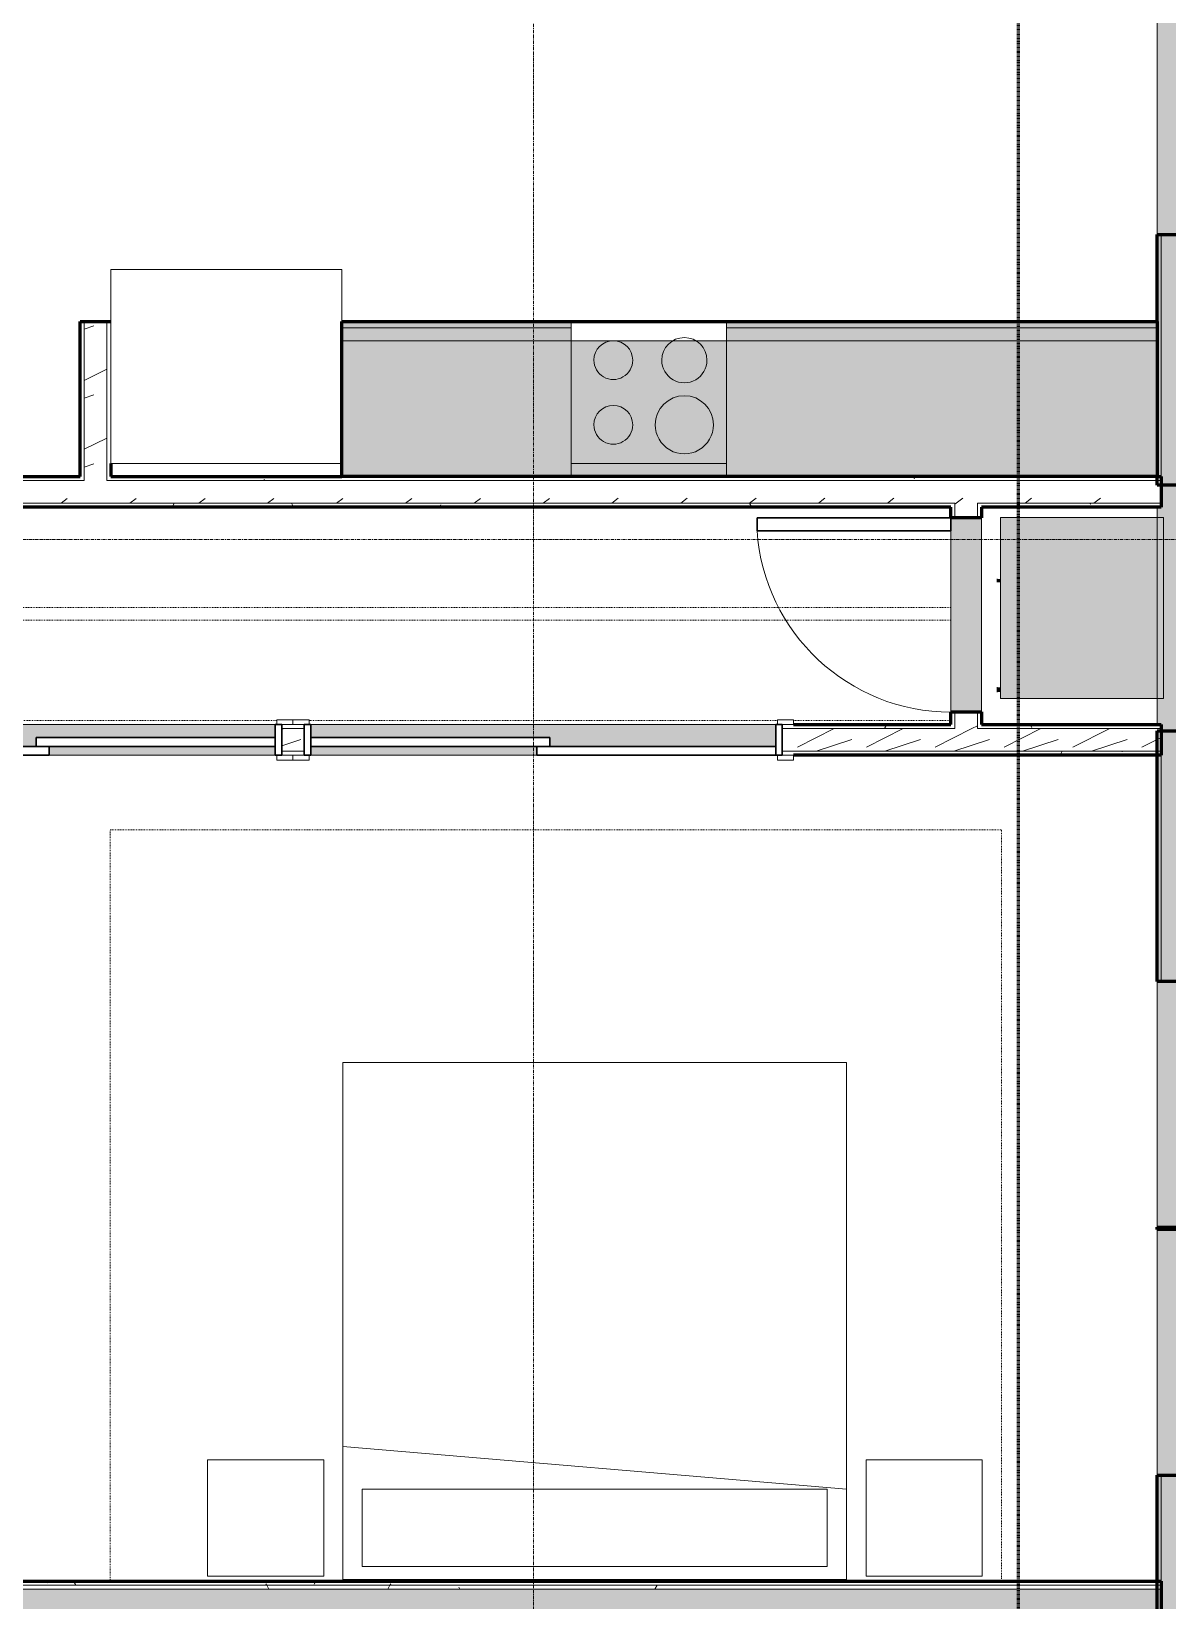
# Model space of a CAD drawing. Header units: inches. Extents: x -4061 to -1937, y 10959 to 12323.
# Drawn here: x -2251.1 to -2075.2, y 11683 to 11925.8 of the extents above; entities that cross this region are included whole.
import ezdxf

# ---------------------------------------------------------------- set-up
doc = ezdxf.new("R2010")
doc.units = ezdxf.units.IN
doc.header["$MEASUREMENT"] = 0
for name, pattern in [('Dash', [0.25, 0.125, -0.125]), ('Dash 1_16_', [0.125, 0.0625, -0.0625]), ('Grid Line 1_2_', [0.875, 0.5, -0.125, 0.125, -0.125])]:
    doc.linetypes.add(name, pattern=pattern)
for name, color, linetype, lineweight in [('0-1', 7, 'Continuous', 5), ('0-2', 250, 'Continuous', 9), ('A-DOOR-1', 250, 'Continuous', 9), ('A-DOOR-2', 50, 'Continuous', 30), ('A-DOOR-FRAM-1', 50, 'Continuous', 30), ('A-WALL', 113, 'Continuous', 18), ('A-WALL-1', 8, 'Continuous', 5), ('A-WALL-2', 10, 'Continuous', 60), ('A-WALL-3', 7, 'Continuous', 18), ('A-WALL-PATT-1', 250, 'Continuous', 9), ('A-WALL-PATT-2', 55, 'Continuous', 9), ('A-WALL-PATT-4', 53, 'Continuous', 9), ('A-WALL-PATT-6', 111, 'Continuous', 9), ('C-PROP-LINE-2', 91, 'Dash 1_16_', 60), ('I-FURN-1', 250, 'Continuous', 9), ('I-FURN-HDLN-1', 250, 'Dash', 9), ('I-WALL-2', 2, 'Continuous', 60), ('M-EQPM-1', 252, 'Continuous', 9), ('M-EQPM-2', 55, 'Continuous', 9), ('M-EQPM-3', 250, 'Continuous', 9), ('Q-CASE-1', 53, 'Continuous', 9), ('Q-CASE-2', 10, 'Continuous', 60), ('Q-CASE-3', 250, 'Continuous', 9), ('Q-CASE-HDLN-1', 250, 'Dash', 9), ('Q-SPCQ-1', 250, 'Continuous', 9), ('S-GRID-1', 1, 'Grid Line 1_2_', 9)]:
    doc.layers.add(name, color=color, linetype=linetype, lineweight=lineweight)
pattern_1 = [(0, (0, 0), (20.48, 5.12), [0.845, -14.515, 0.845, -14.515, -81.92]), (0, (0, 0), (20.48, 5.12), [-30.72, 0.845, -29.875, 0.845, -14.515, -35.84]), (0, (0, 0), (20.48, 5.12), [-76.8, 0.845, -9.395, 0.845, -24.755]), (120, (7.68, 2.56), (-14.67405, 15.1762003), [0.845, -14.515, 0.845, -14.515, -81.92]), (120, (7.68, 2.56), (-14.67405, 15.1762003), [-30.72, 0.845, -29.875, 0.845, -14.515, -35.84]), (120, (7.68, 2.56), (-14.67405, 15.1762003), [-76.8, 0.845, -9.395, 0.845, -24.755]), (240, (10.24, 12.8), (-5.80595, -20.2962003), [0.845, -14.515, 0.845, -14.515, -81.92]), (240, (10.24, 12.8), (-5.80595, -20.2962003), [-30.72, 0.845, -29.875, 0.845, -14.515, -35.84]), (240, (10.24, 12.8), (-5.80595, -20.2962003), [-76.8, 0.845, -9.395, 0.845, -24.755])]
pattern_2 = [(216.87, (4.265, 10.662), (31.9871619, 21.32545714), [5.331, -47.981]), (206.565, (10.662, 7.464), (-10.662476, -10.6620098), [11.921, -11.921]), (198.435, (10.662, 2.132), (-21.32449365, -10.6625869), [6.744, -26.974])]
pattern_3 = [(161.57, (0.32, 0.32), (-2.560496185, -0.000537386), [0, -18.214, 2.022, 0]), (18.43, (-0.32, 0.32), (-2.560496185, 0.000537386), [0, -18.214, 2.022, 0]), (108.43, (0.32, 0.32), (1.27922091, -6.400876726), [6.07, -14.166]), (71.57, (-0.32, 0.32), (1.27922091, 6.400876726), [6.07, -14.166])]

# ---------------------------------------------------------------- blocks, each defined once
blk = doc.blocks.new('HVAC_SPVU_AlliedAir_MGE4 - HVAC_SPVU_AlliedAir_MGE4-2201356-ENLARGED RCP - 2ND FLOOR PLAN - EAST')
at = {"layer": 'M-EQPM-1'}
for points in [[(-14, -10.99), (-14, -12.13), (14, -12.13), (14, 12.12), (-14, 12.12), (-14, 4.34)], [(-14, -13.13), (14, -13.13), (14, -12.13), (-14, -12.13)]]:
    blk.add_hatch(color=256, dxfattribs=at).paths.add_polyline_path(points, flags=0)
at = {"layer": 'M-EQPM-2'}
for points in [[(-13, 12.12), (-12.25, 12.12), (-12.26, 12.63), (-13, 12.63)], [(4, 12.12), (4.5, 12.12), (4.49, 12.63), (4, 12.63)]]:
    blk.add_hatch(color=256, dxfattribs=at).paths.add_polyline_path(points, flags=0)
at = {"layer": 'M-EQPM-3'}
for p, q in [((-12.25, 12.63), (-13, 12.63)), ((4.5, 12.63), (4, 12.63)), ((-14, 12.12), (-14, -12.13)), ((14, 12.12), (-14, 12.12)), ((14, -12.13), (14, 12.12)), ((14, -12.13), (-14, -12.13)), ((-14, -12.13), (-14, -13.13)), ((14, -13.13), (14, -12.13)), ((-14, -13.13), (14, -13.13))]:
    blk.add_line(p, q, dxfattribs=at)
blk = doc.blocks.new('Single-Flush - 30_ x 80_-1420870-ENLARGED RCP - 2ND FLOOR PLAN - EAST')
at = {"layer": 'A-DOOR-1'}
blk.add_arc((15, 2.375), 30.067, 93.81407, 180, dxfattribs=at)
at = {"layer": 'A-DOOR-2'}
for p, q in [((13, 2.375), (13, 32.375)), ((15, 32.375), (13, 32.375)), ((15, 2.375), (15, 32.375)), ((15, 2.375), (13, 2.375))]:
    blk.add_line(p, q, dxfattribs=at)
blk = doc.blocks.new('FOLDING_SLIDING CLOSET - 72_ x 80_-1372823-ENLARGED RCP - 2ND FLOOR PLAN - EAST')
at = {"layer": 'A-DOOR-1'}
for p, q in [((-36.25, 3), (-38.75, 3)), ((-38.75, 3), (-38.75, 2.25)), ((-36.25, 2.25), (-36.25, 3)), ((38.75, 3), (36.25, 3)), ((36.25, 3), (36.25, 2.25)), ((38.75, 2.25), (38.75, 3)), ((-38.75, 2.25), (-36.25, 2.25)), ((36.25, 2.25), (38.75, 2.25)), ((-36.25, -2.5), (-38.75, -2.5)), ((-38.75, -2.5), (-38.75, -3.25)), ((-38.75, -3.25), (-36.25, -3.25)), ((-36.25, -3.25), (-36.25, -2.5)), ((38.75, -2.5), (36.25, -2.5)), ((36.25, -2.5), (36.25, -3.25)), ((36.25, -3.25), (38.75, -3.25)), ((38.75, -3.25), (38.75, -2.5))]:
    blk.add_line(p, q, dxfattribs=at)
at = {"layer": 'A-DOOR-2'}
for p, q in [((1, 2.25), (-36, 2.25)), ((-36, 2.25), (-36, 0.875)), ((-36, 0.875), (1, 0.875)), ((36, 0.875), (-1, 0.875)), ((-1, 0.875), (-1, -0.5)), ((1, 0.875), (1, 2.25)), ((36, -0.5), (36, 0.875)), ((-1, -0.5), (36, -0.5))]:
    blk.add_line(p, q, dxfattribs=at)
at = {"layer": 'A-DOOR-FRAM-1'}
for p, q in [((-36, 2.25), (-37, 2.25)), ((-37, 2.25), (-37, -2.5)), ((-36, -2.5), (-36, 2.25)), ((36, 2.25), (36, -2.5)), ((37, 2.25), (36, 2.25)), ((37, -2.5), (37, 2.25)), ((-37, -2.5), (-36, -2.5)), ((36, -2.5), (37, -2.5))]:
    blk.add_line(p, q, dxfattribs=at)
blk = doc.blocks.new('OD_CW_Closet - OD_CW_Closet-2069095-ENLARGED RCP - 2ND FLOOR PLAN - EAST')
at = {"layer": 'Q-CASE-HDLN-1'}
for p, q in [((0.74, 9), (25.09, 9)), ((0.74, -22.35), (0.74, 7.65)), ((27.59, 9), (100.09, 9)), ((105.09, 9), (158.05, 9)), ((158.05, 9), (158.05, -24)), ((0.74, -6.5), (158.05, -6.5)), ((0.74, -8.5), (158.05, -8.5))]:
    blk.add_line(p, q, dxfattribs=at)
blk = doc.blocks.new('FOLDING_SLIDING CLOSET - 72_ x 80_-1372885-ENLARGED RCP - 2ND FLOOR PLAN - EAST')
at = {"layer": 'A-DOOR-1'}
for p, q in [((-38.75, 3.25), (-36.25, 3.25)), ((-38.75, 2.5), (-38.75, 3.25)), ((-36.25, 2.5), (-38.75, 2.5)), ((-36.25, 3.25), (-36.25, 2.5)), ((36.25, 3.25), (38.75, 3.25)), ((36.25, 2.5), (36.25, 3.25)), ((38.75, 2.5), (36.25, 2.5)), ((38.75, 3.25), (38.75, 2.5)), ((-38.75, -2.25), (-36.25, -2.25)), ((-38.75, -3), (-38.75, -2.25)), ((-36.25, -2.25), (-36.25, -3)), ((36.25, -2.25), (38.75, -2.25)), ((36.25, -3), (36.25, -2.25)), ((38.75, -2.25), (38.75, -3)), ((-36.25, -3), (-38.75, -3)), ((38.75, -3), (36.25, -3))]:
    blk.add_line(p, q, dxfattribs=at)
at = {"layer": 'A-DOOR-2'}
for p, q in [((-1, 0.5), (36, 0.5)), ((-1, -0.875), (-1, 0.5)), ((36, 0.5), (36, -0.875)), ((-36, -0.875), (1, -0.875)), ((-36, -2.25), (-36, -0.875)), ((1, -2.25), (-36, -2.25)), ((36, -0.875), (-1, -0.875)), ((1, -0.875), (1, -2.25))]:
    blk.add_line(p, q, dxfattribs=at)
at = {"layer": 'A-DOOR-FRAM-1'}
for p, q in [((-37, 2.5), (-36, 2.5)), ((-37, -2.25), (-37, 2.5)), ((-36, 2.5), (-36, -2.25)), ((36, 2.5), (37, 2.5)), ((36, -2.25), (36, 2.5)), ((37, 2.5), (37, -2.25)), ((-36, -2.25), (-37, -2.25)), ((37, -2.25), (36, -2.25))]:
    blk.add_line(p, q, dxfattribs=at)
blk = doc.blocks.new('Refrigerator_-_Side-by-Side_6047 - 36_ X 30_-345559-ENLARGED RCP - 2ND FLOOR PLAN - EAST')
at = {"layer": 'Q-SPCQ-1'}
for p, q in [((17.87, 14.42), (-17.88, 14.42)), ((-17.88, 14.42), (-17.88, -15.58)), ((17.87, -15.58), (17.87, 14.42)), ((-17.88, -15.58), (17.87, -15.58))]:
    blk.add_line(p, q, dxfattribs=at)
blk = doc.blocks.new('Range - 24_ x 24_-1352610-ENLARGED RCP - 2ND FLOOR PLAN - EAST')
at = {"layer": 'Q-SPCQ-1'}
for p, q in [((24, 24), (0, 24)), ((0, 24), (0, 0)), ((0, 22), (24, 22)), ((24, 0), (24, 24)), ((0, 0), (24, 0))]:
    blk.add_line(p, q, dxfattribs=at)
for centre, radius, start, end in [((6.5, 16), 4.5, 360, 180), ((17.5, 16), 3, 360, 180), ((6.5, 16), 4.5, 180, 0), ((17.5, 16), 3, 180, 0), ((6.5, 6), 3.5, 360, 180), ((17.5, 6), 3, 360, 180), ((6.5, 6), 3.5, 180, 0), ((17.5, 6), 3, 180, 0)]:
    blk.add_arc(centre, radius, start, end, dxfattribs=at)
blk = doc.blocks.new('OD_CW_Base Cabinet - OD_CW_Base Cabinet-2067832-ENLARGED RCP - 2ND FLOOR PLAN - EAST')
at = {"layer": 'Q-CASE-1'}
h = blk.add_hatch(color=256, dxfattribs=at)
h.paths.add_polyline_path([(60.28, -1), (126.96, -1), (126.96, 0), (60.28, 0)], flags=0)
h.paths.add_polyline_path([(36.28, -1), (36.28, 0), (0.74, 0), (0.74, -1)], flags=0)
h = blk.add_hatch(color=256, dxfattribs=at)
h.paths.add_polyline_path([(60.28, -3), (126.96, -3), (126.96, -1), (60.28, -1)], flags=0)
h.paths.add_polyline_path([(0.74, -3), (36.28, -3), (36.28, -1), (0.74, -1)], flags=0)
blk.add_hatch(color=256, dxfattribs=at).paths.add_polyline_path([(79.84, -24), (126.96, -24), (126.96, -3), (0.74, -3), (0.74, -24)], flags=0)
at = {"layer": 'Q-CASE-2'}
for p, q in [((0.74, -24), (0.74, 0)), ((0.74, 0), (126.96, 0)), ((126.96, 0), (126.96, -24)), ((126.96, -24), (0.74, -24))]:
    blk.add_line(p, q, dxfattribs=at)
at = {"layer": 'Q-CASE-3'}
for p, q in [((36.28, 0), (0.74, 0)), ((36.28, -1), (0.74, -1)), ((36.28, -1), (0.74, -1)), ((126.96, 0), (60.28, 0)), ((126.96, -1), (60.28, -1)), ((126.96, -1), (60.28, -1)), ((126.96, -1), (126.96, 0)), ((126.96, -3), (126.96, -1)), ((0.74, -3), (0.74, -24)), ((126.96, -3), (0.74, -3)), ((126.96, -24), (126.96, -3)), ((126.96, -24), (0.74, -24))]:
    blk.add_line(p, q, dxfattribs=at)
blk = doc.blocks.new('Bed-Standard - King 78_ x 80_-1379907-ENLARGED RCP - 2ND FLOOR PLAN - EAST')
at = {"layer": 'I-FURN-1'}
for p, q in [((-28.31, 41.8), (49.69, 41.8)), ((-28.31, -38.2), (-28.31, 41.8)), ((49.69, 41.8), (49.69, -38.2)), ((49.69, -24.2), (-28.31, -17.63)), ((-25.31, -24.2), (46.69, -24.2)), ((-25.31, -36.2), (-25.31, -24.2)), ((46.69, -36.2), (46.69, -24.2)), ((-25.31, -36.2), (46.69, -36.2)), ((49.69, -38.2), (-28.31, -38.2))]:
    blk.add_line(p, q, dxfattribs=at)
at = {"layer": 'I-FURN-HDLN-1'}
for p, q in [((-64.31, 77.8), (73.69, 77.8)), ((-64.31, -38.2), (-64.31, 77.8)), ((73.69, 77.8), (73.69, -38.2))]:
    blk.add_line(p, q, dxfattribs=at)
blk = doc.blocks.new('Table-Night Stand - 18_ x 18_ x 24_-1372838-ENLARGED RCP - 2ND FLOOR PLAN - EAST')
at = {"layer": 'I-FURN-1'}
for p, q in [((0.15, 0), (18.15, 0)), ((0.15, -18), (0.15, 0)), ((18.15, 0), (18.15, -18)), ((18.15, -18), (0.15, -18))]:
    blk.add_line(p, q, dxfattribs=at)
blk = doc.blocks.new('CTR - 1st Phase - Unit Layouts_rvt-1-ENLARGED RCP - 2ND FLOOR PLAN - EAST')
at = {"layer": 'A-WALL-1'}
blk.add_hatch(color=256, dxfattribs=at).paths.add_polyline_path([(-2103.97, 11820.55), (-2103.97, 11850.55), (-2108.72, 11850.55), (-2108.72, 11820.55), (-2104.6, 11820.55)], flags=0)
h = blk.add_hatch(color=256, dxfattribs=at)
h.paths.add_polyline_path([(-2248.32, 11813.8), (-2213.32, 11813.8), (-2213.32, 11815.18), (-2248.32, 11815.18), (-2248.32, 11814.83)], flags=0)
h.paths.add_polyline_path([(-2250.32, 11815.18), (-2250.32, 11816.55), (-2213.32, 11816.55), (-2213.32, 11818.55), (-2285.32, 11818.55), (-2285.32, 11815.18), (-2266.97, 11815.18)], flags=0)
h = blk.add_hatch(color=256, dxfattribs=at)
h.paths.add_polyline_path([(-2172.82, 11813.8), (-2172.82, 11815.18), (-2207.82, 11815.18), (-2207.82, 11813.8)], flags=0)
h.paths.add_polyline_path([(-2170.82, 11815.18), (-2135.82, 11815.18), (-2135.82, 11818.55), (-2207.82, 11818.55), (-2207.82, 11816.55), (-2170.82, 11816.55)], flags=0)
at = {"layer": 'A-WALL-PATT-1'}
h = blk.add_hatch(dxfattribs=at)
h.set_pattern_fill('FP_1', color=256, style=0, pattern_type=2)
h.set_pattern_definition(pattern_1)
h.paths.add_polyline_path([(-2243.53, 11856.95), (-2242.9, 11856.95), (-2242.9, 11880.95), (-2243.53, 11880.95), (-2243.53, 11857.22)], flags=0)
h = blk.add_hatch(dxfattribs=at)
h.set_pattern_fill('FP_1', color=256, style=0, pattern_type=2)
h.set_pattern_definition(pattern_1)
h.paths.add_polyline_path([(-2268.68, 11856.33), (-2242.9, 11856.33), (-2242.9, 11856.95), (-2268.05, 11856.95)], flags=0)
h.paths.add_polyline_path([(-2167.48, 11856.33), (-2076.17, 11856.33), (-2076.17, 11856.95), (-2239.4, 11856.95), (-2239.4, 11856.33), (-2203.03, 11856.33)], flags=0)
h = blk.add_hatch(dxfattribs=at)
h.set_pattern_fill('FP_1', color=256, style=0, pattern_type=2)
h.set_pattern_definition(pattern_1)
h.paths.add_polyline_path([(-2266.97, 11852.2), (-2108.1, 11852.2), (-2108.1, 11852.83), (-2266.34, 11852.83)], flags=0)
h.paths.add_polyline_path([(-2104.6, 11852.2), (-2076.17, 11852.2), (-2076.17, 11852.83), (-2104.6, 11852.83)], flags=0)
h = blk.add_hatch(dxfattribs=at)
h.set_pattern_fill('FP_1', color=256, style=0, pattern_type=2)
h.set_pattern_definition(pattern_1)
h.paths.add_polyline_path([(-2286.32, 11817.93), (-2286.32, 11818.55), (-2299.73, 11818.55), (-2300.36, 11817.93), (-2288.1, 11817.93)], flags=0)
h.paths.add_polyline_path([(-2208.82, 11817.93), (-2208.82, 11818.55), (-2212.32, 11818.55), (-2212.32, 11817.93), (-2210.57, 11817.93)], flags=0)
h.paths.add_polyline_path([(-2093.26, 11817.93), (-2076.17, 11817.93), (-2076.17, 11818.55), (-2104.6, 11818.55), (-2104.6, 11817.93), (-2101.05, 11817.93)], flags=0)
h.paths.add_polyline_path([(-2108.1, 11817.93), (-2108.1, 11818.55), (-2134.82, 11818.55), (-2134.82, 11817.93), (-2108.72, 11817.93)], flags=0)
h = blk.add_hatch(dxfattribs=at)
h.set_pattern_fill('FP_1', color=256, style=0, pattern_type=2)
h.set_pattern_definition(pattern_1)
h.paths.add_polyline_path([(-2304.48, 11813.8), (-2286.32, 11813.8), (-2286.32, 11814.43), (-2303.86, 11814.43)], flags=0)
h.paths.add_polyline_path([(-2210.57, 11813.8), (-2208.82, 11813.8), (-2208.82, 11814.43), (-2212.32, 11814.43), (-2212.32, 11813.8)], flags=0)
h.paths.add_polyline_path([(-2076.8, 11813.8), (-2076.17, 11813.8), (-2076.17, 11814.43), (-2134.82, 11814.43), (-2134.82, 11813.8), (-2077.93, 11813.8)], flags=0)
at = {"layer": 'A-WALL-PATT-2'}
h = blk.add_hatch(dxfattribs=at)
h.set_pattern_fill('FP_2', color=256, style=0, pattern_type=2)
h.set_pattern_definition(pattern_2)
h.paths.add_polyline_path([(-2239.4, 11856.33), (-2239.4, 11880.95), (-2242.9, 11880.95), (-2242.9, 11856.33)], flags=0)
h = blk.add_hatch(dxfattribs=at)
h.set_pattern_fill('FP_2', color=256, style=0, pattern_type=2)
h.set_pattern_definition(pattern_2)
h.paths.add_polyline_path([(-2271.29, 11852.83), (-2076.17, 11852.83), (-2076.17, 11856.33), (-2267.79, 11856.33)], flags=0)
h = blk.add_hatch(dxfattribs=at)
h.set_pattern_fill('FP_2', color=256, style=0, pattern_type=2)
h.set_pattern_definition(pattern_2)
h.paths.add_polyline_path([(-2104.6, 11817.93), (-2104.6, 11820.55), (-2108.1, 11820.55), (-2108.1, 11817.93)], flags=0)
h.paths.add_polyline_path([(-2104.6, 11850.55), (-2104.6, 11852.83), (-2108.1, 11852.83), (-2108.1, 11850.55)], flags=0)
h = blk.add_hatch(dxfattribs=at)
h.set_pattern_fill('FP_2', color=256, style=0, pattern_type=2)
h.set_pattern_definition(pattern_2)
h.paths.add_polyline_path([(-2304.74, 11814.43), (-2286.32, 11814.43), (-2286.32, 11817.93), (-2301.24, 11817.93), (-2304.34, 11814.83)], flags=0)
h.paths.add_polyline_path([(-2212.32, 11814.43), (-2208.82, 11814.43), (-2208.82, 11817.93), (-2212.32, 11817.93)], flags=0)
h.paths.add_polyline_path([(-2076.17, 11814.43), (-2076.17, 11817.93), (-2134.82, 11817.93), (-2134.82, 11814.43), (-2076.8, 11814.43)], flags=0)
at = {"layer": 'A-WALL-2'}
for p, q in [((-2243.53, 11856.95), (-2243.53, 11880.95)), ((-2243.53, 11880.95), (-2238.78, 11880.95)), ((-2238.78, 11858.95), (-2238.78, 11856.95)), ((-2268.05, 11856.95), (-2243.53, 11856.95)), ((-2238.78, 11856.95), (-2203.03, 11856.95)), ((-2076.8, 11856.95), (-2076.17, 11856.95)), ((-2076.17, 11856.95), (-2076.17, 11852.2)), ((-2108.72, 11852.2), (-2266.08, 11852.2)), ((-2108.72, 11850.55), (-2108.72, 11852.2)), ((-2076.17, 11852.2), (-2103.97, 11852.2)), ((-2103.97, 11852.2), (-2103.97, 11850.55)), ((-2103.97, 11850.55), (-2108.72, 11850.55)), ((-2108.72, 11818.55), (-2108.72, 11820.55)), ((-2108.72, 11820.55), (-2103.97, 11820.55)), ((-2103.97, 11820.55), (-2103.97, 11818.55)), ((-2133.07, 11818.55), (-2108.72, 11818.55)), ((-2103.97, 11818.55), (-2076.17, 11818.55)), ((-2076.17, 11818.55), (-2076.17, 11813.8)), ((-2076.17, 11813.8), (-2133.07, 11813.8))]:
    blk.add_line(p, q, dxfattribs=at)
at = {"layer": 'A-WALL-3'}
for p, q in [((-2242.9, 11856.95), (-2242.9, 11880.95)), ((-2239.4, 11856.95), (-2239.4, 11880.95)), ((-2242.9, 11856.33), (-2267.79, 11856.33)), ((-2242.9, 11856.95), (-2242.9, 11856.33)), ((-2239.4, 11856.95), (-2239.4, 11856.33)), ((-2076.17, 11856.33), (-2239.4, 11856.33)), ((-2108.1, 11852.83), (-2266.34, 11852.83)), ((-2108.1, 11852.83), (-2108.1, 11852.2)), ((-2108.1, 11850.55), (-2108.1, 11852.2)), ((-2076.17, 11852.83), (-2104.6, 11852.83)), ((-2104.6, 11852.83), (-2104.6, 11852.2)), ((-2104.6, 11850.55), (-2104.6, 11852.2)), ((-2108.72, 11850.55), (-2108.72, 11820.55)), ((-2103.97, 11820.55), (-2103.97, 11850.55)), ((-2108.1, 11818.55), (-2108.1, 11820.55)), ((-2104.6, 11818.55), (-2104.6, 11820.55)), ((-2213.32, 11818.55), (-2285.32, 11818.55)), ((-2208.82, 11817.93), (-2212.32, 11817.93)), ((-2135.82, 11818.55), (-2207.82, 11818.55)), ((-2108.1, 11817.93), (-2134.82, 11817.93)), ((-2108.1, 11818.55), (-2108.1, 11817.93)), ((-2104.6, 11818.55), (-2104.6, 11817.93)), ((-2076.17, 11817.93), (-2104.6, 11817.93)), ((-2208.82, 11814.43), (-2212.32, 11814.43)), ((-2076.17, 11814.43), (-2134.82, 11814.43)), ((-2248.32, 11813.8), (-2213.32, 11813.8)), ((-2207.82, 11813.8), (-2172.82, 11813.8))]:
    blk.add_line(p, q, dxfattribs=at)
at = {"layer": '0-2'}
for name, p, rotation in [('Refrigerator_-_Side-by-Side_6047 - 36_ X 30_-345559-ENLARGED RCP - 2ND FLOOR PLAN - EAST', (-2220.9, 11873.38), 180), ('Range - 24_ x 24_-1352610-ENLARGED RCP - 2ND FLOOR PLAN - EAST', (-2143.48, 11880.95), 180), ('OD_CW_Closet - OD_CW_Closet-2069095-ENLARGED RCP - 2ND FLOOR PLAN - EAST', (-2107.99, 11828.2), 180), ('Single-Flush - 30_ x 80_-1420870-ENLARGED RCP - 2ND FLOOR PLAN - EAST', (-2106.35, 11835.55), 90.00000000008971), ('HVAC_SPVU_AlliedAir_MGE4 - HVAC_SPVU_AlliedAir_MGE4-2201356-ENLARGED RCP - 2ND FLOOR PLAN - EAST', (-2088.92, 11836.59), 90.00000000009553), ('FOLDING_SLIDING CLOSET - 72_ x 80_-1372823-ENLARGED RCP - 2ND FLOOR PLAN - EAST', (-2171.82, 11816.05), 180)]:
    blk.add_blockref(name, p, dxfattribs=dict(at, rotation=rotation))
for name, p in [('OD_CW_Base Cabinet - OD_CW_Base Cabinet-2067832-ENLARGED RCP - 2ND FLOOR PLAN - EAST', (-2203.76, 11880.95)), ('FOLDING_SLIDING CLOSET - 72_ x 80_-1372885-ENLARGED RCP - 2ND FLOOR PLAN - EAST', (-2249.32, 11816.05)), ('Bed-Standard - King 78_ x 80_-1379907-ENLARGED RCP - 2ND FLOOR PLAN - EAST', (-2174.55, 11724.46)), ('Table-Night Stand - 18_ x 18_ x 24_-1372838-ENLARGED RCP - 2ND FLOOR PLAN - EAST', (-2223.94, 11704.75)), ('Table-Night Stand - 18_ x 18_ x 24_-1372838-ENLARGED RCP - 2ND FLOOR PLAN - EAST', (-2122.01, 11704.75))]:
    blk.add_blockref(name, p, dxfattribs=at)
blk = doc.blocks.new('CTR - 1st Phase - Shell_rvt-1-ENLARGED RCP - 2ND FLOOR PLAN - EAST')
at = {"layer": 'A-WALL-1'}
for points in [[(-2073.42, 11894.38), (-2073.42, 11932.4), (-2076.8, 11932.4), (-2076.8, 11894.38), (-2076.17, 11894.38)], [(-2072.92, 11817.58), (-2072.92, 11855.6), (-2076.17, 11855.6), (-2076.17, 11852.2), (-2076.8, 11852.2), (-2076.8, 11850.59), (-2075.8, 11850.59), (-2075.8, 11822.59), (-2076.8, 11822.59), (-2076.8, 11818.55), (-2076.17, 11818.55), (-2076.17, 11817.58)], [(-2073.42, 11740.78), (-2073.42, 11778.8), (-2076.8, 11778.8), (-2076.8, 11740.78), (-2076.17, 11740.78)], [(-2076.17, 11702.38), (-2073.42, 11702.38), (-2073.42, 11740.4), (-2076.8, 11740.4), (-2076.8, 11702.38)]]:
    blk.add_hatch(color=256, dxfattribs=at).paths.add_polyline_path(points, flags=0)
at = {"layer": 'A-WALL-PATT-2'}
h = blk.add_hatch(dxfattribs=at)
h.set_pattern_fill('FP_1', color=256, style=0, pattern_type=2)
h.set_pattern_definition(pattern_1)
h.paths.add_polyline_path([(-2076.17, 11256.26), (-2076.17, 11279.98), (-2076.8, 11279.98), (-2076.8, 11256.26)], flags=0)
h.paths.add_polyline_path([(-2076.8, 11318), (-2076.17, 11318), (-2076.17, 11395.18), (-2076.8, 11395.18), (-2076.8, 11323.87)], flags=0)
h.paths.add_polyline_path([(-2076.8, 11433.2), (-2076.17, 11433.2), (-2076.17, 11433.58), (-2076.8, 11433.58)], flags=0)
h.paths.add_polyline_path([(-2076.17, 11471.6), (-2076.17, 11509.02), (-2076.8, 11509.02), (-2076.8, 11471.6)], flags=0)
h.paths.add_polyline_path([(-2076.17, 11552.17), (-2076.17, 11587.18), (-2076.8, 11587.18), (-2076.8, 11552.17), (-2076.23, 11552.17)], flags=0)
h.paths.add_polyline_path([(-2076.8, 11625.2), (-2076.17, 11625.2), (-2076.17, 11625.58), (-2076.8, 11625.58)], flags=0)
h.paths.add_polyline_path([(-2076.17, 11663.6), (-2076.17, 11679.99), (-2076.8, 11679.99), (-2076.8, 11663.6)], flags=0)
h.paths.add_polyline_path([(-2076.8, 11685.99), (-2076.17, 11685.99), (-2076.17, 11702.38), (-2076.8, 11702.38), (-2076.8, 11699.7)], flags=0)
h.paths.add_polyline_path([(-2076.8, 11740.4), (-2076.17, 11740.4), (-2076.17, 11740.78), (-2076.8, 11740.78)], flags=0)
h.paths.add_polyline_path([(-2076.8, 11778.8), (-2076.17, 11778.8), (-2076.17, 11813.8), (-2076.8, 11813.8), (-2076.8, 11812.45)], flags=0)
h.paths.add_polyline_path([(-2076.8, 11856.95), (-2076.17, 11856.95), (-2076.17, 11894.38), (-2076.8, 11894.38), (-2076.8, 11877.95)], flags=0)
h.paths.add_polyline_path([(-2076.17, 11932.4), (-2076.17, 12009.58), (-2076.8, 12009.58), (-2076.8, 11932.4)], flags=0)
h.paths.add_polyline_path([(-2076.8, 12047.6), (-2076.17, 12047.6), (-2076.17, 12047.98), (-2076.8, 12047.98)], flags=0)
h.paths.add_polyline_path([(-2076.17, 12086), (-2076.17, 12109.71), (-2076.8, 12109.71), (-2076.8, 12086)], flags=0)
at = {"layer": 'A-WALL-PATT-4'}
h = blk.add_hatch(dxfattribs=at)
h.set_pattern_fill('FP_4', color=256, style=0, pattern_type=2)
h.set_pattern_definition(pattern_3)
h.paths.add_polyline_path([(-2076.17, 11255.64), (-2070.67, 11255.64), (-2070.67, 11279.98), (-2076.17, 11279.98), (-2076.17, 11256.26)], flags=0)
h.paths.add_polyline_path([(-2076.17, 11318), (-2070.67, 11318), (-2070.67, 11395.18), (-2076.17, 11395.18), (-2076.17, 11323.87)], flags=0)
h.paths.add_polyline_path([(-2070.67, 11433.2), (-2070.67, 11433.58), (-2076.17, 11433.58), (-2076.17, 11433.2), (-2073.42, 11433.2)], flags=0)
h.paths.add_polyline_path([(-2070.67, 11471.6), (-2070.67, 11510.38), (-2076.17, 11510.38), (-2076.17, 11471.6), (-2073.42, 11471.6)], flags=0)
h.paths.add_polyline_path([(-2070.67, 11548.4), (-2070.67, 11587.18), (-2076.17, 11587.18), (-2076.17, 11548.4), (-2072.92, 11548.4)], flags=0)
h.paths.add_polyline_path([(-2070.67, 11625.2), (-2070.67, 11625.58), (-2076.17, 11625.58), (-2076.17, 11625.2), (-2073.42, 11625.2)], flags=0)
h.paths.add_polyline_path([(-2073.42, 11663.6), (-2070.67, 11663.6), (-2070.67, 11702.38), (-2076.17, 11702.38), (-2076.17, 11663.6)], flags=0)
h.paths.add_polyline_path([(-2076.17, 11740.4), (-2070.67, 11740.4), (-2070.67, 11740.78), (-2076.17, 11740.78)], flags=0)
h.paths.add_polyline_path([(-2073.42, 11778.8), (-2070.67, 11778.8), (-2070.67, 11817.58), (-2076.17, 11817.58), (-2076.17, 11778.8)], flags=0)
h.paths.add_polyline_path([(-2070.67, 11855.6), (-2070.67, 11894.38), (-2076.17, 11894.38), (-2076.17, 11855.6), (-2072.92, 11855.6)], flags=0)
h.paths.add_polyline_path([(-2076.17, 11932.4), (-2070.67, 11932.4), (-2070.67, 12009.58), (-2076.17, 12009.58), (-2076.17, 12000.37)], flags=0)
h.paths.add_polyline_path([(-2070.67, 12047.6), (-2070.67, 12047.98), (-2076.17, 12047.98), (-2076.17, 12047.6), (-2073.42, 12047.6)], flags=0)
h.paths.add_polyline_path([(-2070.67, 12086), (-2070.67, 12110.34), (-2076.17, 12110.34), (-2076.17, 12086), (-2073.42, 12086)], flags=0)
at = {"layer": 'A-WALL-2'}
for p, q in [((-2076.8, 11880.95), (-2076.8, 11894.38)), ((-2076.8, 11894.38), (-2073.42, 11894.38)), ((-2076.8, 11855.6), (-2076.8, 11856.95)), ((-2072.92, 11855.6), (-2076.8, 11855.6)), ((-2076.8, 11778.8), (-2076.8, 11817.58)), ((-2076.8, 11817.58), (-2072.92, 11817.58)), ((-2073.42, 11778.8), (-2076.8, 11778.8)), ((-2076.8, 11740.4), (-2076.8, 11740.78)), ((-2076.8, 11740.78), (-2073.42, 11740.78)), ((-2073.42, 11740.4), (-2076.8, 11740.4)), ((-2076.8, 11663.6), (-2076.8, 11702.38)), ((-2076.8, 11702.38), (-2073.42, 11702.38))]:
    blk.add_line(p, q, dxfattribs=at)
at = {"layer": 'A-WALL-3'}
for p, q in [((-2076.8, 11932.4), (-2076.8, 11894.38)), ((-2076.17, 11894.38), (-2076.17, 11855.6)), ((-2076.8, 11852.2), (-2076.8, 11850.59)), ((-2076.8, 11822.59), (-2076.8, 11818.55)), ((-2076.17, 11817.58), (-2076.17, 11778.8)), ((-2076.8, 11778.8), (-2076.8, 11740.78)), ((-2076.8, 11740.4), (-2076.8, 11702.38)), ((-2076.17, 11740.78), (-2076.17, 11740.4)), ((-2076.17, 11702.38), (-2076.17, 11663.6))]:
    blk.add_line(p, q, dxfattribs=at)
at = {"layer": 'S-GRID-1'}
for p, q in [((-2173.32, 10958.72), (-2173.32, 12290.35)), ((-1936.83, 11847.19), (-4027.88, 11847.19))]:
    blk.add_line(p, q, dxfattribs=at)
blk = doc.blocks.new('Family - ___-1870574-ENLARGED RCP - 2ND FLOOR PLAN - EAST')
at = {"layer": 'C-PROP-LINE-2'}
blk.add_line((-2098.26, 11277.29), (-2098.26, 12088.59), dxfattribs=at)

msp = doc.modelspace()

# ---------------------------------------------------------------- hatches: boundary and pattern name
at = {"layer": 'A-WALL-PATT-6'}
h = msp.add_hatch(dxfattribs=at)
h.set_pattern_fill('FP_1', color=256, style=0, pattern_type=2)
h.set_pattern_definition(pattern_1)
h.paths.add_polyline_path([(-2121.86, 11685.36), (-2076.17, 11685.36), (-2076.17, 11685.99), (-2436.49, 11685.99), (-2436.75, 11685.36), (-2123.92, 11685.36)], flags=0)
h = msp.add_hatch(dxfattribs=at)
h.set_pattern_fill('FP_4', color=256, style=0, pattern_type=2)
h.set_pattern_definition(pattern_3)
h.paths.add_polyline_path([(-2076.17, 11681.24), (-2076.17, 11684.74), (-2441.95, 11684.74), (-2438.45, 11681.24), (-2123.92, 11681.24)], flags=0)
h = msp.add_hatch(dxfattribs=at)
h.set_pattern_fill('FP_1', color=256, style=0, pattern_type=2)
h.set_pattern_definition(pattern_1)
h.paths.add_polyline_path([(-2103.86, 11684.74), (-2076.17, 11684.74), (-2076.17, 11685.36), (-2436.75, 11685.36), (-2437, 11684.74), (-2121.86, 11684.74)], flags=0)

# ---------------------------------------------------------------- linework, layer by layer
at = {"layer": 'A-WALL'}
for p, q in [((-2437, 11684.74), (-2076.17, 11684.74)), ((-2436.75, 11685.36), (-2076.17, 11685.36))]:
    msp.add_line(p, q, dxfattribs=at)
at = {"layer": 'I-WALL-2'}
for p, q in [((-2278.27, 11685.99), (-2076.17, 11685.99)), ((-2076.17, 11685.99), (-2076.17, 11679.99))]:
    msp.add_line(p, q, dxfattribs=at)

# ---------------------------------------------------------------- block references
at = {"layer": '0-1'}
for name in ['CTR - 1st Phase - Shell_rvt-1-ENLARGED RCP - 2ND FLOOR PLAN - EAST', 'CTR - 1st Phase - Unit Layouts_rvt-1-ENLARGED RCP - 2ND FLOOR PLAN - EAST']:
    msp.add_blockref(name, (0, 0), dxfattribs=at)
at = {"layer": 'C-PROP-LINE-2'}
msp.add_blockref('Family - ___-1870574-ENLARGED RCP - 2ND FLOOR PLAN - EAST', (0, 0), dxfattribs=at)

doc.saveas('drawing.dxf')
